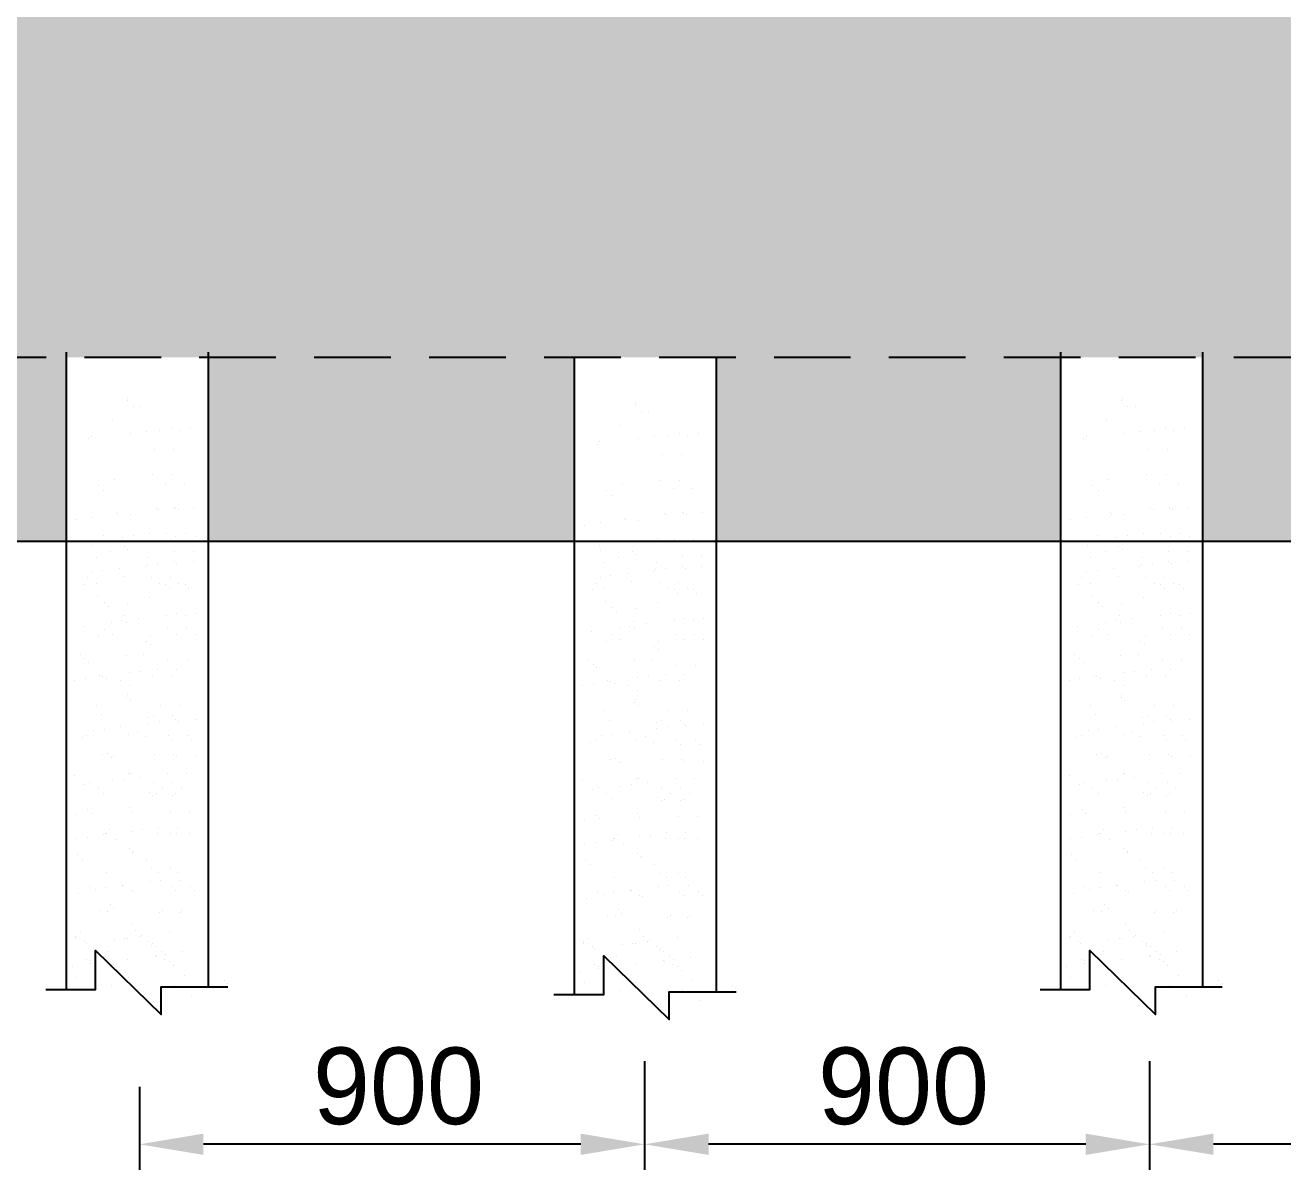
# Model space of a CAD drawing. Extents: x -1206532 to 786809, y -4288605 to 172932.
# Drawn here: x 438224 to 443147, y -4270656 to -4266175 of the extents above; entities that cross this region are included whole.
import ezdxf

# ---------------------------------------------------------------- set-up
doc = ezdxf.new("R2010")
doc.units = 0
doc.header["$LTSCALE"] = 300
doc.header["$MEASUREMENT"] = 0
doc.linetypes.add('DASHED', pattern=[0.75, 0.5, -0.25])
doc.layers.get('DEFPOINTS').update_dxf_attribs({"linetype": 'CONTINUOUS'})
doc.layers.add('LINE', color=7, linetype='CONTINUOUS')
doc.dimstyles.new('3', dxfattribs={"dimtxt": 225, "dimasz": 350, "dimexe": 100, "dimexo": 25, "dimgap": 9, "dimtad": 0, "dimdec": 0, "dimzin": 0, "dimdsep": 46, "dimtxsty": 'Standard', "dimcen": 0, "dimclrd": 5, "dimclre": 6, "dimclrt": 1, "dimadec": 0, "dimazin": 0, "dimtfac": 1, "dimtdec": 0, "dimtofl": 0, "dimtmove": 2, "dimatfit": 3, "dimfxl": 1, "dimtolj": 1, "dimtzin": 0, "dimarcsym": 0})

# ---------------------------------------------------------------- blocks, each defined once
blk = doc.blocks.new('*D150')
at = {"layer": 'DEFPOINTS', "color": 0, "lineweight": 30}
for p in [(440648.9, -4270206.4), (438671.8, -4270306.6), (438671.8, -4270556.5)]:
    blk.add_point(p, dxfattribs=at)
at = {"layer": 'LINE', "color": 0, "lineweight": -2}
for p, q in [((440648.9, -4270231.4), (440648.9, -4270656.5)), ((438671.8, -4270331.6), (438671.8, -4270656.5)), ((440398.9, -4270556.5), (438921.8, -4270556.5))]:
    blk.add_line(p, q, dxfattribs=at)
at = {"layer": 'LINE', "color": 0, "lineweight": 30}
for points in [[(438921.8, -4270514.8), (438921.8, -4270598.1), (438671.8, -4270556.5)], [(440398.9, -4270514.8), (440398.9, -4270598.1), (440648.9, -4270556.5)]]:
    blk.add_solid(points, dxfattribs=at)
at = {"layer": 'LINE', "color": 0, "insert": (439685.2, -4270329.8), "char_height": 300, "attachment_point": 5}
blk.add_mtext('\\A1;900', dxfattribs=at)
blk = doc.blocks.new('*D621')
at = {"layer": 'DEFPOINTS', "color": 0, "lineweight": 30}
for p in [(442625.9, -4270206.4), (440648.9, -4270306.6), (440648.9, -4270556.5)]:
    blk.add_point(p, dxfattribs=at)
at = {"layer": 'LINE', "color": 0, "lineweight": -2}
for p, q in [((442625.9, -4270231.4), (442625.9, -4270656.5)), ((440648.9, -4270331.6), (440648.9, -4270656.5)), ((442375.9, -4270556.5), (440898.9, -4270556.5))]:
    blk.add_line(p, q, dxfattribs=at)
at = {"layer": 'LINE', "color": 0, "lineweight": 30}
for points in [[(440898.9, -4270514.8), (440898.9, -4270598.1), (440648.9, -4270556.5)], [(442375.9, -4270514.8), (442375.9, -4270598.1), (442625.9, -4270556.5)]]:
    blk.add_solid(points, dxfattribs=at)
at = {"layer": 'LINE', "color": 0, "insert": (441662.3, -4270329.8), "char_height": 300, "attachment_point": 5}
blk.add_mtext('\\A1;900', dxfattribs=at)
blk = doc.blocks.new('*D622')
at = {"layer": 'DEFPOINTS', "color": 0, "lineweight": 30}
for p in [(444603, -4270206.4), (442625.9, -4270306.6), (442625.9, -4270556.5)]:
    blk.add_point(p, dxfattribs=at)
at = {"layer": 'LINE', "color": 0, "lineweight": -2}
for p, q in [((444603, -4270231.4), (444603, -4270656.5)), ((442625.9, -4270331.6), (442625.9, -4270656.5)), ((444353, -4270556.5), (442875.9, -4270556.5))]:
    blk.add_line(p, q, dxfattribs=at)
at = {"layer": 'LINE', "color": 0, "lineweight": 30}
for points in [[(442875.9, -4270514.8), (442875.9, -4270598.1), (442625.9, -4270556.5)], [(444353, -4270514.8), (444353, -4270598.1), (444603, -4270556.5)]]:
    blk.add_solid(points, dxfattribs=at)
at = {"layer": 'LINE', "color": 0, "insert": (443639.4, -4270329.8), "char_height": 300, "attachment_point": 5}
blk.add_mtext('\\A1;900', dxfattribs=at)

msp = doc.modelspace()

# ---------------------------------------------------------------- hatches: boundary and pattern name
at = {"layer": 'LINE'}
h = msp.add_hatch(dxfattribs=at)
h.set_pattern_fill('AR-SAND', color=256, scale=140, style=0)
h.set_pattern_definition([(37.5, (-145127.12, 0), (-8.81907, 269.755328), [0, -212.8, 0, -238, 0, -227.5]), (7.5, (-145127.12, 0), (247.76874, 395.10045), [0, -114.8, 0, -191.8, 0, -73.5]), (327.5, (-145299.32, 0), (435.979861, 0.792267), [0, -70, 0, -252, 0, -329]), (317.5, (-145299.32, 0), (420.857725, 122.87458), [0, -35, 0, -165.2, 0, -189])])
h.paths.add_polyline_path([(438299.562, -4265996.975), (437710.15, -4265996.975), (437260.394, -4266751.221), (437555.457, -4266751.221), (437555.457, -4267475.255), (448075.129, -4267475.255), (448075.129, -4266811.981), (447780.065, -4266811.981), (448266.052, -4265996.975), (447934.857, -4265996.975)])
h.paths.add_polyline_path([(433820.307, -4265996.975), (435268.918, -4267475.255), (437409.246, -4267475.255), (437409.246, -4266829.508), (437114.182, -4266829.508), (437600.169, -4266014.502), (437268.974, -4266014.502), (437268.974, -4265996.975)])
h.paths.add_polyline_path([(437409.246, -4267475.255), (436915.365, -4267475.255), (436915.365, -4268195.255), (437095.92, -4268195.255), (437409.246, -4268195.255)])
h.paths.add_polyline_path([(436359.073, -4267475.255), (435268.918, -4267475.255), (435974.468, -4268195.255), (436359.073, -4268195.255)])
h.paths.add_polyline_path([(437555.457, -4268195.255), (438383.632, -4268195.255), (438383.632, -4267475.255), (437555.457, -4267475.255)])
h.paths.add_polyline_path([(438939.924, -4267475.255), (438939.924, -4268195.255), (440372.717, -4268195.255), (440372.717, -4267475.255)])
h.paths.add_polyline_path([(440929.009, -4267475.255), (440929.009, -4268195.255), (442276.484, -4268195.255), (442276.484, -4267475.255)])
h.paths.add_polyline_path([(442832.776, -4267475.255), (442832.776, -4268195.255), (444367.948, -4268195.255), (444367.948, -4267475.255)])
h.paths.add_polyline_path([(446398.721, -4268195.255), (446398.721, -4267475.255), (444924.24, -4267475.255), (444924.24, -4268195.255)])
h.paths.add_polyline_path([(448075.129, -4268195.255), (448075.129, -4267475.255), (446955.013, -4267475.255), (446955.013, -4268195.255)])
h.paths.add_polyline_path([(448365.582, -4265996.975), (447926.276, -4266733.694), (448221.34, -4266733.694), (448221.34, -4267475.255), (450026.282, -4267475.255), (451474.894, -4265996.975)])
h.paths.add_polyline_path([(450026.282, -4267475.255), (448221.34, -4267475.255), (448221.34, -4268195.255), (449320.733, -4268195.255)])
h.paths.add_polyline_path([(445270.583, -4267080.192), (448082.093, -4267080.192), (448082.093, -4266574.752), (445270.583, -4266574.752)], flags=24)
h.paths.add_polyline_path([(444833.733, -4266630.367), (449019.408, -4266630.367), (449019.408, -4266298.672), (444833.733, -4266298.672)], flags=9)

# ---------------------------------------------------------------- linework, layer by layer
for p, q in [((438383.632, -4267455.255), (438383.632, -4269950.668)), ((438939.924, -4267455.255), (438939.924, -4269939.931)), ((442276.484, -4267455.255), (442276.484, -4269950.668)), ((442832.776, -4267455.255), (442832.776, -4269939.931)), ((440372.717, -4267475.255), (440372.717, -4269970.668)), ((440929.009, -4267475.255), (440929.009, -4269959.931)), ((438624.854, -4267646.161), (438624.854, -4267646.161)), ((438625.587, -4267635.709), (438625.587, -4267635.709)), ((442517.706, -4267646.161), (442517.706, -4267646.161)), ((442518.439, -4267635.709), (442518.439, -4267635.709)), ((438646.972, -4267666.429), (438646.972, -4267666.429)), ((438676.191, -4267667.947), (438676.191, -4267667.947)), ((440613.939, -4267666.161), (440613.939, -4267666.161)), ((440614.672, -4267655.709), (440614.672, -4267655.709)), ((440636.057, -4267686.429), (440636.057, -4267686.429)), ((440665.276, -4267687.947), (440665.276, -4267687.947)), ((442539.824, -4267666.429), (442539.824, -4267666.429)), ((442569.043, -4267667.947), (442569.043, -4267667.947)), ((438566.183, -4267723.034), (438566.183, -4267723.034)), ((438796.54, -4267752.765), (438796.54, -4267752.765)), ((438871.384, -4267752.765), (438871.384, -4267752.765)), ((440555.268, -4267743.034), (440555.268, -4267743.034)), ((442459.035, -4267723.034), (442459.035, -4267723.034)), ((442689.392, -4267752.765), (442689.392, -4267752.765)), ((442764.236, -4267752.765), (442764.236, -4267752.765)), ((438473.528, -4267795.29), (438473.528, -4267795.29)), ((438484.666, -4267784.683), (438484.666, -4267784.683)), ((438636.521, -4267773.832), (438636.521, -4267773.832)), ((438698.982, -4267765.609), (438698.982, -4267765.609)), ((438751.371, -4267762.092), (438751.371, -4267762.092)), ((438826.215, -4267762.092), (438826.215, -4267762.092)), ((440625.606, -4267793.832), (440625.606, -4267793.832)), ((440688.067, -4267785.609), (440688.067, -4267785.609)), ((440740.456, -4267782.092), (440740.456, -4267782.092)), ((440785.625, -4267772.765), (440785.625, -4267772.765)), ((440815.3, -4267782.092), (440815.3, -4267782.092)), ((440860.469, -4267772.765), (440860.469, -4267772.765)), ((442366.38, -4267795.29), (442366.38, -4267795.29)), ((442377.518, -4267784.683), (442377.518, -4267784.683)), ((442529.373, -4267773.832), (442529.373, -4267773.832)), ((442591.834, -4267765.609), (442591.834, -4267765.609)), ((442644.223, -4267762.092), (442644.223, -4267762.092)), ((442719.066, -4267762.092), (442719.066, -4267762.092)), ((438728.446, -4267835.544), (438728.446, -4267835.544)), ((438803.29, -4267835.544), (438803.29, -4267835.544)), ((440462.613, -4267815.29), (440462.613, -4267815.29)), ((440473.751, -4267804.683), (440473.751, -4267804.683)), ((442621.298, -4267835.544), (442621.298, -4267835.544)), ((442696.142, -4267835.544), (442696.142, -4267835.544)), ((440717.531, -4267855.544), (440717.531, -4267855.544)), ((440792.375, -4267855.544), (440792.375, -4267855.544)), ((438722.503, -4267936.202), (438722.503, -4267936.202)), ((438797.347, -4267936.202), (438797.347, -4267936.202)), ((442615.355, -4267936.202), (442615.355, -4267936.202)), ((442690.198, -4267936.202), (442690.198, -4267936.202)), ((438510.075, -4267976.859), (438510.075, -4267976.859)), ((438532.193, -4267997.127), (438532.193, -4267997.127)), ((438573.742, -4267954.253), (438573.742, -4267954.253)), ((438773.106, -4267968.44), (438773.106, -4267968.44)), ((438847.95, -4267968.44), (438847.95, -4267968.44)), ((440499.16, -4267996.859), (440499.16, -4267996.859)), ((440562.827, -4267974.253), (440562.827, -4267974.253)), ((440711.588, -4267956.202), (440711.588, -4267956.202)), ((440762.191, -4267988.44), (440762.191, -4267988.44)), ((440786.432, -4267956.202), (440786.432, -4267956.202)), ((440837.035, -4267988.44), (440837.035, -4267988.44)), ((442402.926, -4267976.859), (442402.926, -4267976.859)), ((442425.045, -4267997.127), (442425.045, -4267997.127)), ((442466.594, -4267954.253), (442466.594, -4267954.253)), ((442665.958, -4267968.44), (442665.958, -4267968.44)), ((442740.802, -4267968.44), (442740.802, -4267968.44)), ((440521.278, -4268017.127), (440521.278, -4268017.127)), ((438581.582, -4268085.175), (438581.582, -4268085.175)), ((438584.167, -4268091.422), (438584.167, -4268091.422)), ((438636.591, -4268092.79), (438636.591, -4268092.79)), ((438736.006, -4268066.763), (438736.006, -4268066.763)), ((438747.161, -4268069.964), (438747.161, -4268069.964)), ((438809.622, -4268061.741), (438809.622, -4268061.741)), ((438810.849, -4268066.763), (438810.849, -4268066.763)), ((438822.005, -4268069.964), (438822.005, -4268069.964)), ((438884.466, -4268061.741), (438884.466, -4268061.741)), ((440725.091, -4268086.763), (440725.091, -4268086.763)), ((440736.246, -4268089.964), (440736.246, -4268089.964)), ((440798.707, -4268081.741), (440798.707, -4268081.741)), ((440799.934, -4268086.763), (440799.934, -4268086.763)), ((440811.09, -4268089.964), (440811.09, -4268089.964)), ((440873.551, -4268081.741), (440873.551, -4268081.741)), ((442474.434, -4268085.175), (442474.434, -4268085.175)), ((442477.019, -4268091.422), (442477.019, -4268091.422)), ((442529.443, -4268092.79), (442529.443, -4268092.79)), ((442628.857, -4268066.763), (442628.857, -4268066.763)), ((442640.013, -4268069.964), (442640.013, -4268069.964)), ((442702.474, -4268061.741), (442702.474, -4268061.741)), ((442703.701, -4268066.763), (442703.701, -4268066.763)), ((442714.856, -4268069.964), (442714.856, -4268069.964)), ((442777.317, -4268061.741), (442777.317, -4268061.741)), ((438424.148, -4268112.489), (438424.148, -4268112.489)), ((438486.609, -4268104.266), (438486.609, -4268104.266)), ((440413.233, -4268132.489), (440413.233, -4268132.489)), ((440475.694, -4268124.266), (440475.694, -4268124.266)), ((440570.667, -4268105.175), (440570.667, -4268105.175)), ((440573.252, -4268111.422), (440573.252, -4268111.422)), ((440625.676, -4268112.79), (440625.676, -4268112.79)), ((442317, -4268112.489), (442317, -4268112.489)), ((442379.461, -4268104.266), (442379.461, -4268104.266)), ((437555.457, -4268195.255), (449320.733, -4268195.255)), ((438484.148, -4268193.749), (438484.148, -4268193.749)), ((438530.452, -4268173.03), (438530.452, -4268173.03)), ((438604.275, -4268179.783), (438604.275, -4268179.783)), ((438647.141, -4268172.29), (438647.141, -4268172.29)), ((438709.603, -4268164.067), (438709.603, -4268164.067)), ((438775.674, -4268167.084), (438775.674, -4268167.084)), ((438813.682, -4268177.112), (438813.682, -4268177.112)), ((438850.518, -4268167.084), (438850.518, -4268167.084)), ((438888.526, -4268177.112), (438888.526, -4268177.112)), ((440519.537, -4268193.03), (440519.537, -4268193.03)), ((440636.226, -4268192.29), (440636.226, -4268192.29)), ((440698.688, -4268184.067), (440698.688, -4268184.067)), ((440764.759, -4268187.084), (440764.759, -4268187.084)), ((440839.603, -4268187.084), (440839.603, -4268187.084)), ((442377, -4268193.749), (442377, -4268193.749)), ((442423.304, -4268173.03), (442423.304, -4268173.03)), ((442497.127, -4268179.783), (442497.127, -4268179.783)), ((442539.993, -4268172.29), (442539.993, -4268172.29)), ((442602.454, -4268164.067), (442602.454, -4268164.067)), ((442668.526, -4268167.084), (442668.526, -4268167.084)), ((442706.534, -4268177.112), (442706.534, -4268177.112)), ((442743.37, -4268167.084), (442743.37, -4268167.084)), ((442781.378, -4268177.112), (442781.378, -4268177.112)), ((438488.505, -4268211.077), (438488.505, -4268211.077)), ((438558.685, -4268237.762), (438558.685, -4268237.762)), ((438610.881, -4268215.613), (438610.881, -4268215.613)), ((438625.626, -4268229.125), (438625.626, -4268229.125)), ((438807.816, -4268237.309), (438807.816, -4268237.309)), ((438882.66, -4268237.309), (438882.66, -4268237.309)), ((440473.233, -4268213.749), (440473.233, -4268213.749)), ((440477.59, -4268231.077), (440477.59, -4268231.077)), ((440593.36, -4268199.783), (440593.36, -4268199.783)), ((440599.966, -4268235.613), (440599.966, -4268235.613)), ((440802.767, -4268197.112), (440802.767, -4268197.112)), ((440877.611, -4268197.112), (440877.611, -4268197.112)), ((442381.357, -4268211.077), (442381.357, -4268211.077)), ((442451.537, -4268237.762), (442451.537, -4268237.762)), ((442503.732, -4268215.613), (442503.732, -4268215.613)), ((442518.478, -4268229.125), (442518.478, -4268229.125)), ((442700.668, -4268237.309), (442700.668, -4268237.309)), ((442775.512, -4268237.309), (442775.512, -4268237.309)), ((438501.139, -4268258.922), (438501.139, -4268258.922)), ((438695.225, -4268292.901), (438695.225, -4268292.901)), ((438701.347, -4268287.52), (438701.347, -4268287.52)), ((438705.786, -4268259.904), (438705.786, -4268259.904)), ((438742.988, -4268282.038), (438742.988, -4268282.038)), ((438808.027, -4268273.476), (438808.027, -4268273.476)), ((438817.832, -4268282.038), (438817.832, -4268282.038)), ((438882.871, -4268273.476), (438882.871, -4268273.476)), ((440490.224, -4268278.922), (440490.224, -4268278.922)), ((440547.77, -4268257.762), (440547.77, -4268257.762)), ((440614.711, -4268249.125), (440614.711, -4268249.125)), ((440694.871, -4268279.904), (440694.871, -4268279.904)), ((440796.901, -4268257.309), (440796.901, -4268257.309)), ((440797.112, -4268293.476), (440797.112, -4268293.476)), ((440871.745, -4268257.309), (440871.745, -4268257.309)), ((440871.956, -4268293.476), (440871.956, -4268293.476)), ((442393.991, -4268258.922), (442393.991, -4268258.922)), ((442588.077, -4268292.901), (442588.077, -4268292.901)), ((442594.199, -4268287.52), (442594.199, -4268287.52)), ((442598.638, -4268259.904), (442598.638, -4268259.904)), ((442635.84, -4268282.038), (442635.84, -4268282.038)), ((442700.879, -4268273.476), (442700.879, -4268273.476)), ((442710.684, -4268282.038), (442710.684, -4268282.038)), ((442775.723, -4268273.476), (442775.723, -4268273.476)), ((438468.111, -4268339.227), (438468.111, -4268339.227)), ((438486.006, -4268315.871), (438486.006, -4268315.871)), ((438527.646, -4268310.389), (438527.646, -4268310.389)), ((438592.685, -4268301.826), (438592.685, -4268301.826)), ((438609.314, -4268333.929), (438609.314, -4268333.929)), ((438717.242, -4268338.774), (438717.242, -4268338.774)), ((438792.086, -4268338.774), (438792.086, -4268338.774)), ((440475.091, -4268335.871), (440475.091, -4268335.871)), ((440516.731, -4268330.389), (440516.731, -4268330.389)), ((440581.77, -4268321.826), (440581.77, -4268321.826)), ((440684.31, -4268312.901), (440684.31, -4268312.901)), ((440690.432, -4268307.52), (440690.432, -4268307.52)), ((440732.073, -4268302.038), (440732.073, -4268302.038)), ((440806.917, -4268302.038), (440806.917, -4268302.038)), ((442360.963, -4268339.227), (442360.963, -4268339.227)), ((442378.857, -4268315.871), (442378.857, -4268315.871)), ((442420.498, -4268310.389), (442420.498, -4268310.389)), ((442485.537, -4268301.826), (442485.537, -4268301.826)), ((442502.166, -4268333.929), (442502.166, -4268333.929)), ((442610.094, -4268338.774), (442610.094, -4268338.774)), ((442684.938, -4268338.774), (442684.938, -4268338.774)), ((438454.735, -4268363.115), (438454.735, -4268363.115)), ((438501.847, -4268360.719), (438501.847, -4268360.719)), ((438750.978, -4268360.266), (438750.978, -4268360.266)), ((438774.851, -4268365.865), (438774.851, -4268365.865)), ((438789.597, -4268379.377), (438789.597, -4268379.377)), ((438825.822, -4268360.266), (438825.822, -4268360.266)), ((438849.695, -4268365.865), (438849.695, -4268365.865)), ((438864.441, -4268379.377), (438864.441, -4268379.377)), ((440443.82, -4268383.115), (440443.82, -4268383.115)), ((440457.196, -4268359.227), (440457.196, -4268359.227)), ((440490.932, -4268380.719), (440490.932, -4268380.719)), ((440598.399, -4268353.929), (440598.399, -4268353.929)), ((440706.327, -4268358.774), (440706.327, -4268358.774)), ((440740.063, -4268380.266), (440740.063, -4268380.266)), ((440763.936, -4268385.865), (440763.936, -4268385.865)), ((440781.171, -4268358.774), (440781.171, -4268358.774)), ((440814.907, -4268380.266), (440814.907, -4268380.266)), ((440838.78, -4268385.865), (440838.78, -4268385.865)), ((442347.587, -4268363.115), (442347.587, -4268363.115)), ((442394.699, -4268360.719), (442394.699, -4268360.719)), ((442643.83, -4268360.266), (442643.83, -4268360.266)), ((442667.703, -4268365.865), (442667.703, -4268365.865)), ((442682.449, -4268379.377), (442682.449, -4268379.377)), ((442718.674, -4268360.266), (442718.674, -4268360.266)), ((442742.547, -4268365.865), (442742.547, -4268365.865)), ((442757.292, -4268379.377), (442757.292, -4268379.377)), ((438506.178, -4268413.068), (438506.178, -4268413.068)), ((438534.361, -4268436.079), (438534.361, -4268436.079)), ((438623.295, -4268438.09), (438623.295, -4268438.09)), ((438710.825, -4268414.05), (438710.825, -4268414.05)), ((440495.263, -4268433.068), (440495.263, -4268433.068)), ((440699.91, -4268434.05), (440699.91, -4268434.05)), ((440778.682, -4268399.377), (440778.682, -4268399.377)), ((440853.526, -4268399.377), (440853.526, -4268399.377)), ((442399.03, -4268413.068), (442399.03, -4268413.068)), ((442427.213, -4268436.079), (442427.213, -4268436.079)), ((442516.147, -4268438.09), (442516.147, -4268438.09)), ((442603.677, -4268414.05), (442603.677, -4268414.05)), ((438549.107, -4268449.591), (438549.107, -4268449.591)), ((438614.354, -4268488.075), (438614.354, -4268488.075)), ((438775.107, -4268484.942), (438775.107, -4268484.942)), ((438816.748, -4268479.46), (438816.748, -4268479.46)), ((438849.951, -4268484.942), (438849.951, -4268484.942)), ((438891.592, -4268479.46), (438891.592, -4268479.46)), ((440523.446, -4268456.079), (440523.446, -4268456.079)), ((440538.192, -4268469.591), (440538.192, -4268469.591)), ((440612.38, -4268458.09), (440612.38, -4268458.09)), ((442441.958, -4268449.591), (442441.958, -4268449.591)), ((442507.206, -4268488.075), (442507.206, -4268488.075)), ((442667.959, -4268484.942), (442667.959, -4268484.942)), ((442709.6, -4268479.46), (442709.6, -4268479.46)), ((442742.803, -4268484.942), (442742.803, -4268484.942)), ((442784.443, -4268479.46), (442784.443, -4268479.46)), ((438451.103, -4268527.598), (438451.103, -4268527.598)), ((438532.721, -4268539.555), (438532.721, -4268539.555)), ((438559.765, -4268513.292), (438559.765, -4268513.292)), ((438601.406, -4268507.81), (438601.406, -4268507.81)), ((438618.706, -4268513.366), (438618.706, -4268513.366)), ((438666.445, -4268499.247), (438666.445, -4268499.247)), ((438781.853, -4268539.103), (438781.853, -4268539.103)), ((438856.697, -4268539.103), (438856.697, -4268539.103)), ((440548.85, -4268533.292), (440548.85, -4268533.292)), ((440590.491, -4268527.81), (440590.491, -4268527.81)), ((440603.439, -4268508.075), (440603.439, -4268508.075)), ((440607.791, -4268533.366), (440607.791, -4268533.366)), ((440655.53, -4268519.247), (440655.53, -4268519.247)), ((440764.192, -4268504.942), (440764.192, -4268504.942)), ((440805.833, -4268499.46), (440805.833, -4268499.46)), ((440839.036, -4268504.942), (440839.036, -4268504.942)), ((440880.677, -4268499.46), (440880.677, -4268499.46)), ((442343.955, -4268527.598), (442343.955, -4268527.598)), ((442425.573, -4268539.555), (442425.573, -4268539.555)), ((442452.617, -4268513.292), (442452.617, -4268513.292)), ((442494.258, -4268507.81), (442494.258, -4268507.81)), ((442511.557, -4268513.366), (442511.557, -4268513.366)), ((442559.297, -4268499.247), (442559.297, -4268499.247)), ((442674.704, -4268539.103), (442674.704, -4268539.103)), ((442749.548, -4268539.103), (442749.548, -4268539.103)), ((438511.218, -4268567.214), (438511.218, -4268567.214)), ((438566.457, -4268561.047), (438566.457, -4268561.047)), ((438698.332, -4268586.33), (438698.332, -4268586.33)), ((438715.865, -4268568.196), (438715.865, -4268568.196)), ((438815.588, -4268560.595), (438815.588, -4268560.595)), ((438890.432, -4268560.595), (438890.432, -4268560.595)), ((440440.188, -4268547.598), (440440.188, -4268547.598)), ((440500.303, -4268587.214), (440500.303, -4268587.214)), ((440521.806, -4268559.555), (440521.806, -4268559.555)), ((440555.542, -4268581.047), (440555.542, -4268581.047)), ((440704.95, -4268588.196), (440704.95, -4268588.196)), ((440770.938, -4268559.103), (440770.938, -4268559.103)), ((440804.673, -4268580.595), (440804.673, -4268580.595)), ((440845.782, -4268559.103), (440845.782, -4268559.103)), ((440879.517, -4268580.595), (440879.517, -4268580.595)), ((442404.07, -4268567.214), (442404.07, -4268567.214)), ((442459.309, -4268561.047), (442459.309, -4268561.047)), ((442591.183, -4268586.33), (442591.183, -4268586.33)), ((442608.717, -4268568.196), (442608.717, -4268568.196)), ((442708.44, -4268560.595), (442708.44, -4268560.595)), ((442783.284, -4268560.595), (442783.284, -4268560.595)), ((438438.774, -4268638.871), (438438.774, -4268638.871)), ((438687.905, -4268638.418), (438687.905, -4268638.418)), ((438713.077, -4268599.842), (438713.077, -4268599.842)), ((440687.417, -4268606.33), (440687.417, -4268606.33)), ((440702.162, -4268619.842), (440702.162, -4268619.842)), ((442331.626, -4268638.871), (442331.626, -4268638.871)), ((442580.757, -4268638.418), (442580.757, -4268638.418)), ((442605.929, -4268599.842), (442605.929, -4268599.842)), ((438457.841, -4268656.544), (438457.841, -4268656.544)), ((438472.587, -4268670.056), (438472.587, -4268670.056)), ((438619.393, -4268642.221), (438619.393, -4268642.221)), ((438782.676, -4268663.618), (438782.676, -4268663.618)), ((438857.52, -4268663.618), (438857.52, -4268663.618)), ((440427.859, -4268658.871), (440427.859, -4268658.871)), ((440446.926, -4268676.544), (440446.926, -4268676.544)), ((440608.478, -4268662.221), (440608.478, -4268662.221)), ((440676.99, -4268658.418), (440676.99, -4268658.418)), ((440771.761, -4268683.618), (440771.761, -4268683.618)), ((440846.605, -4268683.618), (440846.605, -4268683.618)), ((442350.693, -4268656.544), (442350.693, -4268656.544)), ((442365.439, -4268670.056), (442365.439, -4268670.056)), ((442512.245, -4268642.221), (442512.245, -4268642.221)), ((442675.528, -4268663.618), (442675.528, -4268663.618)), ((442750.372, -4268663.618), (442750.372, -4268663.618)), ((438459.824, -4268733.582), (438459.824, -4268733.582)), ((438516.257, -4268721.36), (438516.257, -4268721.36)), ((438524.863, -4268725.019), (438524.863, -4268725.019)), ((438542.186, -4268733.832), (438542.186, -4268733.832)), ((438633.525, -4268710.713), (438633.525, -4268710.713)), ((438675.166, -4268705.231), (438675.166, -4268705.231)), ((438720.904, -4268722.342), (438720.904, -4268722.342)), ((438740.204, -4268696.669), (438740.204, -4268696.669)), ((438795.748, -4268722.342), (438795.748, -4268722.342)), ((438815.048, -4268696.669), (438815.048, -4268696.669)), ((440461.672, -4268690.056), (440461.672, -4268690.056)), ((440622.61, -4268730.713), (440622.61, -4268730.713)), ((440664.251, -4268725.231), (440664.251, -4268725.231)), ((440729.289, -4268716.669), (440729.289, -4268716.669)), ((440804.133, -4268716.669), (440804.133, -4268716.669)), ((442352.676, -4268733.582), (442352.676, -4268733.582)), ((442409.109, -4268721.36), (442409.109, -4268721.36)), ((442417.714, -4268725.019), (442417.714, -4268725.019)), ((442435.038, -4268733.832), (442435.038, -4268733.832)), ((442526.377, -4268710.713), (442526.377, -4268710.713)), ((442568.017, -4268705.231), (442568.017, -4268705.231)), ((442613.756, -4268722.342), (442613.756, -4268722.342)), ((442633.056, -4268696.669), (442633.056, -4268696.669)), ((442688.6, -4268722.342), (442688.6, -4268722.342)), ((442707.9, -4268696.669), (442707.9, -4268696.669)), ((438418.183, -4268739.064), (438418.183, -4268739.064)), ((438597.332, -4268739.883), (438597.332, -4268739.883)), ((438631.067, -4268761.375), (438631.067, -4268761.375)), ((440407.268, -4268759.064), (440407.268, -4268759.064)), ((440448.909, -4268753.582), (440448.909, -4268753.582)), ((440505.342, -4268741.36), (440505.342, -4268741.36)), ((440513.948, -4268745.019), (440513.948, -4268745.019)), ((440531.271, -4268753.832), (440531.271, -4268753.832)), ((440586.417, -4268759.883), (440586.417, -4268759.883)), ((440620.152, -4268781.375), (440620.152, -4268781.375)), ((440709.989, -4268742.342), (440709.989, -4268742.342)), ((440784.833, -4268742.342), (440784.833, -4268742.342)), ((442311.035, -4268739.064), (442311.035, -4268739.064)), ((442490.183, -4268739.883), (442490.183, -4268739.883)), ((442523.919, -4268761.375), (442523.919, -4268761.375)), ((438621.812, -4268806.795), (438621.812, -4268806.795)), ((438624.433, -4268796.367), (438624.433, -4268796.367)), ((438636.557, -4268820.307), (438636.557, -4268820.307)), ((440610.897, -4268826.795), (440610.897, -4268826.795)), ((440613.518, -4268816.367), (440613.518, -4268816.367)), ((442514.664, -4268806.795), (442514.664, -4268806.795)), ((442517.284, -4268796.367), (442517.284, -4268796.367)), ((442529.409, -4268820.307), (442529.409, -4268820.307)), ((438503.384, -4268839.199), (438503.384, -4268839.199)), ((438521.297, -4268875.506), (438521.297, -4268875.506)), ((438706.156, -4268884.083), (438706.156, -4268884.083)), ((438725.944, -4268876.487), (438725.944, -4268876.487)), ((438752.516, -4268838.747), (438752.516, -4268838.747)), ((438800.788, -4268876.487), (438800.788, -4268876.487)), ((438827.359, -4268838.747), (438827.359, -4268838.747)), ((440492.469, -4268859.199), (440492.469, -4268859.199)), ((440625.642, -4268840.307), (440625.642, -4268840.307)), ((440741.601, -4268858.747), (440741.601, -4268858.747)), ((440816.444, -4268858.747), (440816.444, -4268858.747)), ((442396.236, -4268839.199), (442396.236, -4268839.199)), ((442414.149, -4268875.506), (442414.149, -4268875.506)), ((442599.008, -4268884.083), (442599.008, -4268884.083)), ((442618.796, -4268876.487), (442618.796, -4268876.487)), ((442645.367, -4268838.747), (442645.367, -4268838.747)), ((442693.64, -4268876.487), (442693.64, -4268876.487)), ((442720.211, -4268838.747), (442720.211, -4268838.747)), ((438533.584, -4268931.003), (438533.584, -4268931.003)), ((438598.622, -4268922.441), (438598.622, -4268922.441)), ((438707.285, -4268908.135), (438707.285, -4268908.135)), ((438748.925, -4268902.653), (438748.925, -4268902.653)), ((438813.964, -4268894.09), (438813.964, -4268894.09)), ((438823.769, -4268902.653), (438823.769, -4268902.653)), ((438888.808, -4268894.09), (438888.808, -4268894.09)), ((440510.382, -4268895.506), (440510.382, -4268895.506)), ((440695.241, -4268904.083), (440695.241, -4268904.083)), ((440696.37, -4268928.135), (440696.37, -4268928.135)), ((440715.029, -4268896.487), (440715.029, -4268896.487)), ((440738.01, -4268922.653), (440738.01, -4268922.653)), ((440789.873, -4268896.487), (440789.873, -4268896.487)), ((440803.049, -4268914.09), (440803.049, -4268914.09)), ((440812.854, -4268922.653), (440812.854, -4268922.653)), ((440877.893, -4268914.09), (440877.893, -4268914.09)), ((442426.435, -4268931.003), (442426.435, -4268931.003)), ((442491.474, -4268922.441), (442491.474, -4268922.441)), ((442600.136, -4268908.135), (442600.136, -4268908.135)), ((442641.777, -4268902.653), (442641.777, -4268902.653)), ((442706.816, -4268894.09), (442706.816, -4268894.09)), ((442716.621, -4268902.653), (442716.621, -4268902.653)), ((442781.66, -4268894.09), (442781.66, -4268894.09)), ((438446.546, -4268962.156), (438446.546, -4268962.156)), ((438465.666, -4268954.297), (438465.666, -4268954.297)), ((438491.943, -4268936.485), (438491.943, -4268936.485)), ((438629.472, -4268950.513), (438629.472, -4268950.513)), ((438661.942, -4268940.212), (438661.942, -4268940.212)), ((438695.678, -4268961.704), (438695.678, -4268961.704)), ((438785.782, -4268957.047), (438785.782, -4268957.047)), ((438800.528, -4268970.558), (438800.528, -4268970.558)), ((438860.626, -4268957.047), (438860.626, -4268957.047)), ((438875.372, -4268970.558), (438875.372, -4268970.558)), ((440435.631, -4268982.156), (440435.631, -4268982.156)), ((440454.751, -4268974.297), (440454.751, -4268974.297)), ((440481.028, -4268956.485), (440481.028, -4268956.485)), ((440522.669, -4268951.003), (440522.669, -4268951.003)), ((440587.707, -4268942.441), (440587.707, -4268942.441)), ((440618.557, -4268970.513), (440618.557, -4268970.513)), ((440651.027, -4268960.212), (440651.027, -4268960.212)), ((440684.763, -4268981.704), (440684.763, -4268981.704)), ((440774.867, -4268977.047), (440774.867, -4268977.047)), ((440849.711, -4268977.047), (440849.711, -4268977.047)), ((442339.398, -4268962.156), (442339.398, -4268962.156)), ((442358.518, -4268954.297), (442358.518, -4268954.297)), ((442384.795, -4268936.485), (442384.795, -4268936.485)), ((442522.324, -4268950.513), (442522.324, -4268950.513)), ((442554.794, -4268940.212), (442554.794, -4268940.212)), ((442588.529, -4268961.704), (442588.529, -4268961.704)), ((442678.634, -4268957.047), (442678.634, -4268957.047)), ((442693.38, -4268970.558), (442693.38, -4268970.558)), ((442753.478, -4268957.047), (442753.478, -4268957.047)), ((442768.224, -4268970.558), (442768.224, -4268970.558)), ((438526.336, -4269029.652), (438526.336, -4269029.652)), ((438545.292, -4269027.261), (438545.292, -4269027.261)), ((438730.983, -4269030.633), (438730.983, -4269030.633)), ((438805.827, -4269030.633), (438805.827, -4269030.633)), ((440789.613, -4268990.558), (440789.613, -4268990.558)), ((440864.457, -4268990.558), (440864.457, -4268990.558)), ((442419.188, -4269029.652), (442419.188, -4269029.652)), ((442438.144, -4269027.261), (442438.144, -4269027.261)), ((442623.835, -4269030.633), (442623.835, -4269030.633)), ((442698.679, -4269030.633), (442698.679, -4269030.633)), ((438560.038, -4269040.772), (438560.038, -4269040.772)), ((438567.995, -4269039.528), (438567.995, -4269039.528)), ((438817.126, -4269039.075), (438817.126, -4269039.075)), ((438891.97, -4269039.075), (438891.97, -4269039.075)), ((440515.421, -4269049.652), (440515.421, -4269049.652)), ((440534.377, -4269047.261), (440534.377, -4269047.261)), ((440549.123, -4269060.772), (440549.123, -4269060.772)), ((440557.08, -4269059.528), (440557.08, -4269059.528)), ((440720.068, -4269050.633), (440720.068, -4269050.633)), ((440794.912, -4269050.633), (440794.912, -4269050.633)), ((440806.211, -4269059.075), (440806.211, -4269059.075)), ((440881.055, -4269059.075), (440881.055, -4269059.075)), ((442452.89, -4269040.772), (442452.89, -4269040.772)), ((442460.846, -4269039.528), (442460.846, -4269039.528)), ((442709.978, -4269039.075), (442709.978, -4269039.075)), ((442784.822, -4269039.075), (442784.822, -4269039.075)), ((438418.44, -4269112.443), (438418.44, -4269112.443)), ((438607.343, -4269128.424), (438607.343, -4269128.424)), ((438629.637, -4269104.548), (438629.637, -4269104.548)), ((438634.512, -4269104.659), (438634.512, -4269104.659)), ((438672.382, -4269119.862), (438672.382, -4269119.862)), ((438781.044, -4269105.556), (438781.044, -4269105.556)), ((438855.888, -4269105.556), (438855.888, -4269105.556)), ((440407.525, -4269132.443), (440407.525, -4269132.443)), ((440618.722, -4269124.548), (440618.722, -4269124.548)), ((440623.597, -4269124.659), (440623.597, -4269124.659)), ((440770.129, -4269125.556), (440770.129, -4269125.556)), ((440844.973, -4269125.556), (440844.973, -4269125.556)), ((442311.292, -4269112.443), (442311.292, -4269112.443)), ((442500.195, -4269128.424), (442500.195, -4269128.424)), ((442522.489, -4269104.548), (442522.489, -4269104.548)), ((442527.363, -4269104.659), (442527.363, -4269104.659)), ((442565.234, -4269119.862), (442565.234, -4269119.862)), ((442673.896, -4269105.556), (442673.896, -4269105.556)), ((442748.74, -4269105.556), (442748.74, -4269105.556)), ((438457.04, -4269148.212), (438457.04, -4269148.212)), ((438477.421, -4269140.993), (438477.421, -4269140.993)), ((438511.156, -4269162.485), (438511.156, -4269162.485)), ((438565.703, -4269133.907), (438565.703, -4269133.907)), ((438709.263, -4269177.512), (438709.263, -4269177.512)), ((438726.552, -4269140.54), (438726.552, -4269140.54)), ((438760.288, -4269162.032), (438760.288, -4269162.032)), ((438801.396, -4269140.54), (438801.396, -4269140.54)), ((438835.132, -4269162.032), (438835.132, -4269162.032)), ((440446.125, -4269168.212), (440446.125, -4269168.212)), ((440466.506, -4269160.993), (440466.506, -4269160.993)), ((440554.788, -4269153.907), (440554.788, -4269153.907)), ((440596.428, -4269148.424), (440596.428, -4269148.424)), ((440661.467, -4269139.862), (440661.467, -4269139.862)), ((440715.637, -4269160.54), (440715.637, -4269160.54)), ((440790.481, -4269160.54), (440790.481, -4269160.54)), ((442349.892, -4269148.212), (442349.892, -4269148.212)), ((442370.273, -4269140.993), (442370.273, -4269140.993)), ((442404.008, -4269162.485), (442404.008, -4269162.485)), ((442458.554, -4269133.907), (442458.554, -4269133.907)), ((442602.115, -4269177.512), (442602.115, -4269177.512)), ((442619.404, -4269140.54), (442619.404, -4269140.54)), ((442653.14, -4269162.032), (442653.14, -4269162.032)), ((442694.248, -4269140.54), (442694.248, -4269140.54)), ((442727.983, -4269162.032), (442727.983, -4269162.032)), ((438531.376, -4269183.798), (438531.376, -4269183.798)), ((438724.008, -4269191.024), (438724.008, -4269191.024)), ((438736.023, -4269184.779), (438736.023, -4269184.779)), ((438798.852, -4269191.024), (438798.852, -4269191.024)), ((438810.867, -4269184.779), (438810.867, -4269184.779)), ((440500.241, -4269182.485), (440500.241, -4269182.485)), ((440520.461, -4269203.798), (440520.461, -4269203.798)), ((440698.348, -4269197.512), (440698.348, -4269197.512)), ((440713.093, -4269211.024), (440713.093, -4269211.024)), ((440725.108, -4269204.779), (440725.108, -4269204.779)), ((440749.373, -4269182.032), (440749.373, -4269182.032)), ((440787.937, -4269211.024), (440787.937, -4269211.024)), ((440799.952, -4269204.779), (440799.952, -4269204.779)), ((440824.217, -4269182.032), (440824.217, -4269182.032)), ((442424.227, -4269183.798), (442424.227, -4269183.798)), ((442616.86, -4269191.024), (442616.86, -4269191.024)), ((442628.875, -4269184.779), (442628.875, -4269184.779)), ((442691.704, -4269191.024), (442691.704, -4269191.024)), ((442703.718, -4269184.779), (442703.718, -4269184.779)), ((438423.48, -4269266.589), (438423.48, -4269266.589)), ((438468.773, -4269247.726), (438468.773, -4269247.726)), ((438483.518, -4269261.238), (438483.518, -4269261.238)), ((438632.605, -4269239.856), (438632.605, -4269239.856)), ((438639.551, -4269258.805), (438639.551, -4269258.805)), ((438793.607, -4269254.799), (438793.607, -4269254.799)), ((438868.451, -4269254.799), (438868.451, -4269254.799)), ((440457.858, -4269267.726), (440457.858, -4269267.726)), ((440621.69, -4269259.856), (440621.69, -4269259.856)), ((440628.636, -4269278.805), (440628.636, -4269278.805)), ((440782.692, -4269274.799), (440782.692, -4269274.799)), ((440857.536, -4269274.799), (440857.536, -4269274.799)), ((442316.331, -4269266.589), (442316.331, -4269266.589)), ((442361.624, -4269247.726), (442361.624, -4269247.726)), ((442376.37, -4269261.238), (442376.37, -4269261.238)), ((442525.457, -4269239.856), (442525.457, -4269239.856)), ((442532.403, -4269258.805), (442532.403, -4269258.805)), ((442686.459, -4269254.799), (442686.459, -4269254.799)), ((442761.303, -4269254.799), (442761.303, -4269254.799)), ((438553.117, -4269325.013), (438553.117, -4269325.013)), ((438681.103, -4269325.846), (438681.103, -4269325.846)), ((438746.142, -4269317.283), (438746.142, -4269317.283)), ((438820.986, -4269317.283), (438820.986, -4269317.283)), ((440412.565, -4269286.589), (440412.565, -4269286.589)), ((440472.603, -4269281.238), (440472.603, -4269281.238)), ((442445.969, -4269325.013), (442445.969, -4269325.013)), ((442573.955, -4269325.846), (442573.955, -4269325.846)), ((442638.994, -4269317.283), (442638.994, -4269317.283)), ((442713.837, -4269317.283), (442713.837, -4269317.283)), ((438424.12, -4269359.678), (438424.12, -4269359.678)), ((438465.761, -4269354.196), (438465.761, -4269354.196)), ((438530.8, -4269345.634), (438530.8, -4269345.634)), ((438536.415, -4269337.944), (438536.415, -4269337.944)), ((438542.031, -4269341.321), (438542.031, -4269341.321)), ((438575.767, -4269362.813), (438575.767, -4269362.813)), ((438639.462, -4269331.328), (438639.462, -4269331.328)), ((438741.062, -4269338.925), (438741.062, -4269338.925)), ((438791.162, -4269340.868), (438791.162, -4269340.868)), ((438815.906, -4269338.925), (438815.906, -4269338.925)), ((438866.006, -4269340.868), (438866.006, -4269340.868)), ((440454.846, -4269374.196), (440454.846, -4269374.196)), ((440519.885, -4269365.634), (440519.885, -4269365.634)), ((440525.5, -4269357.944), (440525.5, -4269357.944)), ((440531.116, -4269361.321), (440531.116, -4269361.321)), ((440542.202, -4269345.013), (440542.202, -4269345.013)), ((440628.547, -4269351.328), (440628.547, -4269351.328)), ((440670.188, -4269345.846), (440670.188, -4269345.846)), ((440730.147, -4269358.925), (440730.147, -4269358.925)), ((440735.227, -4269337.283), (440735.227, -4269337.283)), ((440780.247, -4269360.868), (440780.247, -4269360.868)), ((440804.991, -4269358.925), (440804.991, -4269358.925)), ((440810.071, -4269337.283), (440810.071, -4269337.283)), ((440855.091, -4269360.868), (440855.091, -4269360.868)), ((442316.972, -4269359.678), (442316.972, -4269359.678)), ((442358.613, -4269354.196), (442358.613, -4269354.196)), ((442423.652, -4269345.634), (442423.652, -4269345.634)), ((442429.267, -4269337.944), (442429.267, -4269337.944)), ((442434.883, -4269341.321), (442434.883, -4269341.321)), ((442468.619, -4269362.813), (442468.619, -4269362.813)), ((442532.314, -4269331.328), (442532.314, -4269331.328)), ((442633.914, -4269338.925), (442633.914, -4269338.925)), ((442684.014, -4269340.868), (442684.014, -4269340.868)), ((442708.758, -4269338.925), (442708.758, -4269338.925)), ((442758.858, -4269340.868), (442758.858, -4269340.868)), ((438428.519, -4269420.735), (438428.519, -4269420.735)), ((438632.743, -4269397.977), (438632.743, -4269397.977)), ((438644.591, -4269412.951), (438644.591, -4269412.951)), ((438647.489, -4269411.489), (438647.489, -4269411.489)), ((440413.205, -4269379.678), (440413.205, -4269379.678)), ((440564.852, -4269382.813), (440564.852, -4269382.813)), ((440621.828, -4269417.977), (440621.828, -4269417.977)), ((442321.371, -4269420.735), (442321.371, -4269420.735)), ((442525.595, -4269397.977), (442525.595, -4269397.977)), ((442537.442, -4269412.951), (442537.442, -4269412.951)), ((442540.34, -4269411.489), (442540.34, -4269411.489)), ((438448.084, -4269440.637), (438448.084, -4269440.637)), ((438697.215, -4269440.184), (438697.215, -4269440.184)), ((438717.088, -4269475.265), (438717.088, -4269475.265)), ((438791.931, -4269475.265), (438791.931, -4269475.265)), ((440417.604, -4269440.735), (440417.604, -4269440.735)), ((440437.169, -4269460.637), (440437.169, -4269460.637)), ((440633.676, -4269432.951), (440633.676, -4269432.951)), ((440636.574, -4269431.489), (440636.574, -4269431.489)), ((440686.3, -4269460.184), (440686.3, -4269460.184)), ((442340.936, -4269440.637), (442340.936, -4269440.637)), ((442590.067, -4269440.184), (442590.067, -4269440.184)), ((442609.939, -4269475.265), (442609.939, -4269475.265)), ((442684.783, -4269475.265), (442684.783, -4269475.265)), ((438541.455, -4269492.09), (438541.455, -4269492.09)), ((438746.102, -4269493.071), (438746.102, -4269493.071)), ((438754.863, -4269523.267), (438754.863, -4269523.267)), ((438820.946, -4269493.071), (438820.946, -4269493.071)), ((438829.706, -4269523.267), (438829.706, -4269523.267)), ((440530.54, -4269512.09), (440530.54, -4269512.09)), ((440706.173, -4269495.265), (440706.173, -4269495.265)), ((440735.187, -4269513.071), (440735.187, -4269513.071)), ((440781.016, -4269495.265), (440781.016, -4269495.265)), ((440810.031, -4269513.071), (440810.031, -4269513.071)), ((442434.306, -4269492.09), (442434.306, -4269492.09)), ((442638.954, -4269493.071), (442638.954, -4269493.071)), ((442647.714, -4269523.267), (442647.714, -4269523.267)), ((442713.797, -4269493.071), (442713.797, -4269493.071)), ((442722.558, -4269523.267), (442722.558, -4269523.267)), ((438433.559, -4269574.881), (438433.559, -4269574.881)), ((438476.597, -4269545.479), (438476.597, -4269545.479)), ((438497.88, -4269557.1), (438497.88, -4269557.1)), ((438539.521, -4269551.618), (438539.521, -4269551.618)), ((438604.56, -4269543.055), (438604.56, -4269543.055)), ((438606.641, -4269541.649), (438606.641, -4269541.649)), ((438640.377, -4269563.141), (438640.377, -4269563.141)), ((438649.63, -4269567.096), (438649.63, -4269567.096)), ((438713.222, -4269528.749), (438713.222, -4269528.749)), ((438796.714, -4269548.228), (438796.714, -4269548.228)), ((438811.459, -4269561.74), (438811.459, -4269561.74)), ((438871.557, -4269548.228), (438871.557, -4269548.228)), ((438886.303, -4269561.74), (438886.303, -4269561.74)), ((440465.682, -4269565.479), (440465.682, -4269565.479)), ((440528.606, -4269571.618), (440528.606, -4269571.618)), ((440593.645, -4269563.055), (440593.645, -4269563.055)), ((440595.726, -4269561.649), (440595.726, -4269561.649)), ((440702.307, -4269548.749), (440702.307, -4269548.749)), ((440743.948, -4269543.267), (440743.948, -4269543.267)), ((440785.799, -4269568.228), (440785.799, -4269568.228)), ((440818.791, -4269543.267), (440818.791, -4269543.267)), ((440860.642, -4269568.228), (440860.642, -4269568.228)), ((442326.41, -4269574.881), (442326.41, -4269574.881)), ((442369.449, -4269545.479), (442369.449, -4269545.479)), ((442390.732, -4269557.1), (442390.732, -4269557.1)), ((442432.373, -4269551.618), (442432.373, -4269551.618)), ((442497.411, -4269543.055), (442497.411, -4269543.055)), ((442499.493, -4269541.649), (442499.493, -4269541.649)), ((442533.229, -4269563.141), (442533.229, -4269563.141)), ((442542.482, -4269567.096), (442542.482, -4269567.096)), ((442606.074, -4269528.749), (442606.074, -4269528.749)), ((442689.565, -4269548.228), (442689.565, -4269548.228)), ((442704.311, -4269561.74), (442704.311, -4269561.74)), ((442764.409, -4269548.228), (442764.409, -4269548.228)), ((442779.155, -4269561.74), (442779.155, -4269561.74)), ((438556.223, -4269618.443), (438556.223, -4269618.443)), ((440422.644, -4269594.881), (440422.644, -4269594.881)), ((440486.965, -4269577.1), (440486.965, -4269577.1)), ((440629.462, -4269583.141), (440629.462, -4269583.141)), ((440638.715, -4269587.096), (440638.715, -4269587.096)), ((440800.544, -4269581.74), (440800.544, -4269581.74)), ((440875.388, -4269581.74), (440875.388, -4269581.74)), ((442449.075, -4269618.443), (442449.075, -4269618.443)), ((438512.694, -4269640.965), (438512.694, -4269640.965)), ((438546.494, -4269646.235), (438546.494, -4269646.235)), ((438570.969, -4269631.954), (438570.969, -4269631.954)), ((438751.141, -4269647.217), (438751.141, -4269647.217)), ((438761.825, -4269640.512), (438761.825, -4269640.512)), ((438825.985, -4269647.217), (438825.985, -4269647.217)), ((438836.669, -4269640.512), (438836.669, -4269640.512)), ((440501.779, -4269660.965), (440501.779, -4269660.965)), ((440535.579, -4269666.235), (440535.579, -4269666.235)), ((440545.308, -4269638.443), (440545.308, -4269638.443)), ((440560.054, -4269651.954), (440560.054, -4269651.954)), ((440740.226, -4269667.217), (440740.226, -4269667.217)), ((440750.91, -4269660.512), (440750.91, -4269660.512)), ((440815.07, -4269667.217), (440815.07, -4269667.217)), ((440825.754, -4269660.512), (440825.754, -4269660.512)), ((442405.546, -4269640.965), (442405.546, -4269640.965)), ((442439.346, -4269646.235), (442439.346, -4269646.235)), ((442463.821, -4269631.954), (442463.821, -4269631.954)), ((442643.993, -4269647.217), (442643.993, -4269647.217)), ((442654.677, -4269640.512), (442654.677, -4269640.512)), ((442718.837, -4269647.217), (442718.837, -4269647.217)), ((442729.521, -4269640.512), (442729.521, -4269640.512)), ((438640.568, -4269695.73), (438640.568, -4269695.73)), ((438654.669, -4269721.242), (438654.669, -4269721.242)), ((440629.653, -4269715.73), (440629.653, -4269715.73)), ((442533.42, -4269695.73), (442533.42, -4269695.73)), ((442547.521, -4269721.242), (442547.521, -4269721.242)), ((438384.871, -4269760.719), (438384.871, -4269760.719)), ((438419.799, -4269748.861), (438419.799, -4269748.861)), ((438422.12, -4269742.43), (438422.12, -4269742.43)), ((438438.598, -4269729.027), (438438.598, -4269729.027)), ((438455.856, -4269763.922), (438455.856, -4269763.922)), ((438462.977, -4269768.827), (438462.977, -4269768.827)), ((438571.64, -4269754.521), (438571.64, -4269754.521)), ((438613.28, -4269749.039), (438613.28, -4269749.039)), ((438624.447, -4269749.842), (438624.447, -4269749.842)), ((438671.252, -4269741.977), (438671.252, -4269741.977)), ((438678.319, -4269740.476), (438678.319, -4269740.476)), ((438704.987, -4269763.469), (438704.987, -4269763.469)), ((438704.987, -4269763.469), (438704.987, -4269763.469)), ((438720.194, -4269768.694), (438720.194, -4269768.694)), ((438786.982, -4269726.171), (438786.982, -4269726.171)), ((440408.884, -4269768.861), (440408.884, -4269768.861)), ((440411.205, -4269762.43), (440411.205, -4269762.43)), ((440427.683, -4269749.027), (440427.683, -4269749.027)), ((440602.365, -4269769.039), (440602.365, -4269769.039)), ((440613.531, -4269769.842), (440613.531, -4269769.842)), ((440643.754, -4269741.242), (440643.754, -4269741.242)), ((440660.337, -4269761.977), (440660.337, -4269761.977)), ((440667.404, -4269760.476), (440667.404, -4269760.476)), ((440776.067, -4269746.171), (440776.067, -4269746.171)), ((442277.723, -4269760.719), (442277.723, -4269760.719)), ((442312.651, -4269748.861), (442312.651, -4269748.861)), ((442314.972, -4269742.43), (442314.972, -4269742.43)), ((442331.45, -4269729.027), (442331.45, -4269729.027)), ((442348.708, -4269763.922), (442348.708, -4269763.922)), ((442355.829, -4269768.827), (442355.829, -4269768.827)), ((442464.492, -4269754.521), (442464.492, -4269754.521)), ((442506.132, -4269749.039), (442506.132, -4269749.039)), ((442517.298, -4269749.842), (442517.298, -4269749.842)), ((442564.103, -4269741.977), (442564.103, -4269741.977)), ((442571.171, -4269740.476), (442571.171, -4269740.476)), ((442597.839, -4269763.469), (442597.839, -4269763.469)), ((442597.839, -4269763.469), (442597.839, -4269763.469)), ((442613.046, -4269768.694), (442613.046, -4269768.694)), ((442679.833, -4269726.171), (442679.833, -4269726.171)), ((438551.534, -4269800.381), (438551.534, -4269800.381)), ((438719.733, -4269776.981), (438719.733, -4269776.981)), ((438732.325, -4269817.653), (438732.325, -4269817.653)), ((438734.939, -4269782.206), (438734.939, -4269782.206)), ((438737.382, -4269821.197), (438737.382, -4269821.197)), ((438756.181, -4269801.363), (438756.181, -4269801.363)), ((438773.966, -4269812.171), (438773.966, -4269812.171)), ((438839.005, -4269803.609), (438839.005, -4269803.609)), ((440373.956, -4269780.719), (440373.956, -4269780.719)), ((440444.941, -4269783.922), (440444.941, -4269783.922)), ((440452.062, -4269788.827), (440452.062, -4269788.827)), ((440540.619, -4269820.381), (440540.619, -4269820.381)), ((440560.725, -4269774.521), (440560.725, -4269774.521)), ((440694.072, -4269783.469), (440694.072, -4269783.469)), ((440694.072, -4269783.469), (440694.072, -4269783.469)), ((440708.818, -4269796.981), (440708.818, -4269796.981)), ((440709.279, -4269788.694), (440709.279, -4269788.694)), ((440724.024, -4269802.206), (440724.024, -4269802.206)), ((440745.266, -4269821.363), (440745.266, -4269821.363)), ((442444.385, -4269800.381), (442444.385, -4269800.381)), ((442612.585, -4269776.981), (442612.585, -4269776.981)), ((442625.177, -4269817.653), (442625.177, -4269817.653)), ((442627.791, -4269782.206), (442627.791, -4269782.206)), ((442630.234, -4269821.197), (442630.234, -4269821.197)), ((442649.032, -4269801.363), (442649.032, -4269801.363)), ((442666.818, -4269812.171), (442666.818, -4269812.171)), ((442731.856, -4269803.609), (442731.856, -4269803.609)), ((438408.321, -4269860.309), (438408.321, -4269860.309)), ((438464.497, -4269833.683), (438464.497, -4269833.683)), ((438479.243, -4269847.195), (438479.243, -4269847.195)), ((438479.704, -4269838.908), (438479.704, -4269838.908)), ((438623.663, -4269831.959), (438623.663, -4269831.959)), ((438770.213, -4269834.228), (438770.213, -4269834.228)), ((438789.332, -4269840.757), (438789.332, -4269840.757)), ((438803.948, -4269855.72), (438803.948, -4269855.72)), ((440453.582, -4269853.683), (440453.582, -4269853.683)), ((440468.328, -4269867.195), (440468.328, -4269867.195)), ((440468.789, -4269858.908), (440468.789, -4269858.908)), ((440612.748, -4269851.959), (440612.748, -4269851.959)), ((440721.41, -4269837.653), (440721.41, -4269837.653)), ((440726.467, -4269841.197), (440726.467, -4269841.197)), ((440759.298, -4269854.228), (440759.298, -4269854.228)), ((440763.051, -4269832.171), (440763.051, -4269832.171)), ((440778.417, -4269860.757), (440778.417, -4269860.757)), ((440828.09, -4269823.609), (440828.09, -4269823.609)), ((442301.173, -4269860.309), (442301.173, -4269860.309)), ((442357.349, -4269833.683), (442357.349, -4269833.683)), ((442372.094, -4269847.195), (442372.094, -4269847.195)), ((442372.556, -4269838.908), (442372.556, -4269838.908)), ((442516.514, -4269831.959), (442516.514, -4269831.959)), ((442663.064, -4269834.228), (442663.064, -4269834.228)), ((442682.184, -4269840.757), (442682.184, -4269840.757)), ((442696.8, -4269855.72), (442696.8, -4269855.72)), ((438424.839, -4269903.007), (438424.839, -4269903.007)), ((438629.486, -4269903.988), (438629.486, -4269903.988)), ((438845.557, -4269896.203), (438845.557, -4269896.203)), ((439002.64, -4269913.72), (439002.64, -4269913.72)), ((440397.406, -4269880.309), (440397.406, -4269880.309)), ((440793.033, -4269875.72), (440793.033, -4269875.72)), ((440834.642, -4269916.203), (440834.642, -4269916.203)), ((442317.691, -4269903.007), (442317.691, -4269903.007)), ((442522.338, -4269903.988), (442522.338, -4269903.988)), ((442738.409, -4269896.203), (442738.409, -4269896.203)), ((442895.492, -4269913.72), (442895.492, -4269913.72)), ((438560.816, -4269933.997), (438560.816, -4269933.997)), ((438809.947, -4269933.544), (438809.947, -4269933.544)), ((439017.385, -4269927.232), (439017.385, -4269927.232)), ((440413.924, -4269923.007), (440413.924, -4269923.007)), ((440549.901, -4269953.997), (440549.901, -4269953.997)), ((440618.571, -4269923.988), (440618.571, -4269923.988)), ((440799.032, -4269953.544), (440799.032, -4269953.544)), ((440991.725, -4269933.72), (440991.725, -4269933.72)), ((441006.47, -4269947.232), (441006.47, -4269947.232)), ((442453.668, -4269933.997), (442453.668, -4269933.997)), ((442702.799, -4269933.544), (442702.799, -4269933.544)), ((442910.237, -4269927.232), (442910.237, -4269927.232)), ((438876.104, -4269975.342), (438876.104, -4269975.342)), ((440865.189, -4269995.342), (440865.189, -4269995.342)), ((442768.955, -4269975.342), (442768.955, -4269975.342))]:
    msp.add_line(p, q, dxfattribs=at)
at = {"layer": 'LINE', "linetype": 'DASHED', "ltscale": 2}
msp.add_line((437555.457, -4267475.255), (450026.282, -4267475.255), dxfattribs=at)
at = {"layer": 'LINE'}
for points in [[(438304.186, -4269950.668), (438499.581, -4269950.668), (438499.581, -4269798.153), (438756.042, -4270048.277), (438756.042, -4269939.931), (439017.719, -4269939.931)], [(440293.271, -4269970.668), (440488.666, -4269970.668), (440488.666, -4269818.153), (440745.127, -4270068.277), (440745.127, -4269959.931), (441006.804, -4269959.931)], [(442197.037, -4269950.668), (442392.433, -4269950.668), (442392.433, -4269798.153), (442648.894, -4270048.277), (442648.894, -4269939.931), (442910.571, -4269939.931)]]:
    msp.add_lwpolyline(points, dxfattribs=at)

# ---------------------------------------------------------------- dimensions: what is measured, and where the dimension line sits
for base, p1, p2, picture, middle in [((438671.783, -4270556.459), (440648.864, -4270206.395), (438671.783, -4270306.632), '*D150', (439685.222, -4270329.775)), ((440648.864, -4270556.459), (442625.944, -4270206.395), (440648.864, -4270306.632), '*D621', (441662.302, -4270329.775)), ((442625.944, -4270556.459), (444603.024, -4270206.395), (442625.944, -4270306.632), '*D622', (443639.382, -4270329.775))]:
    dim = msp.add_linear_dim(base=base, p1=p1, p2=p2, angle=180, text='900', dimstyle='3', override={"dimtxt": 300, "dimasz": 250, "dimclrd": 0, "dimclre": 0, "dimclrt": 0}, dxfattribs=at)
    dim.commit()
    dim.dimension.update_dxf_attribs({"geometry": picture, "text_midpoint": middle, "dimtype": 160})

doc.saveas('drawing.dxf')
